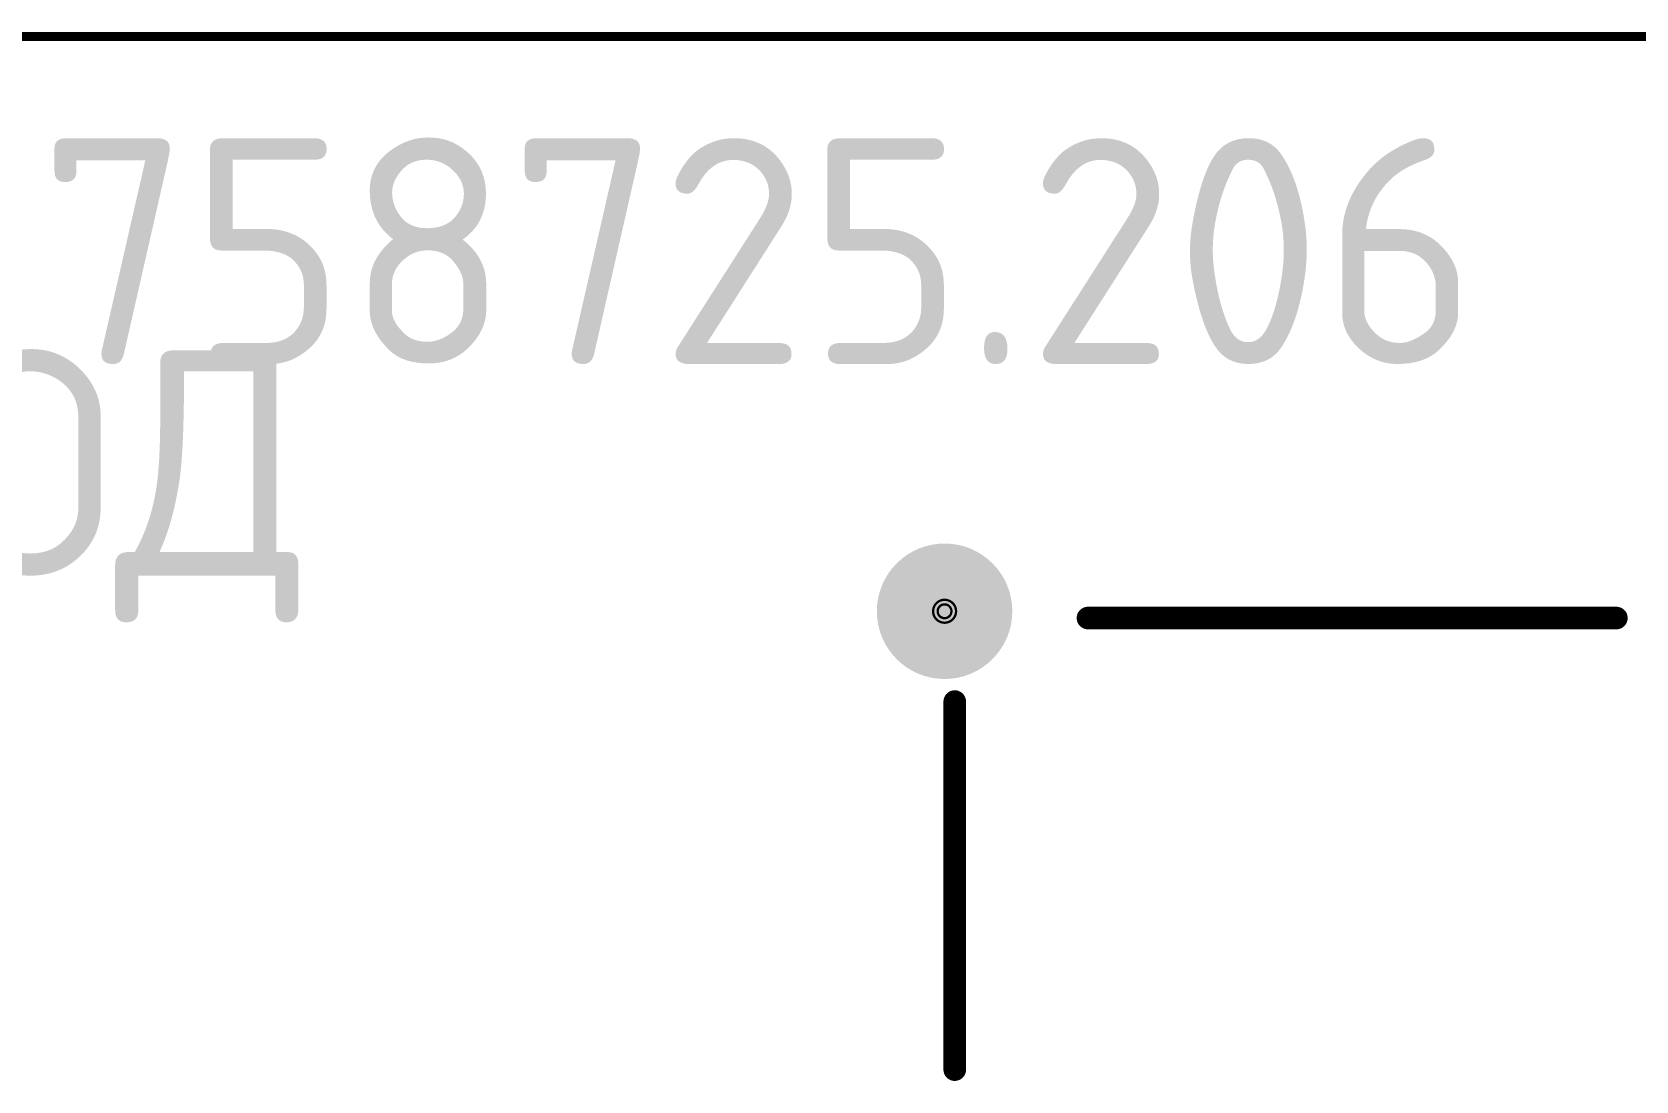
# Model space of a CAD drawing. Header units: millimetres. Extents: x 3219 to 51106, y -14166 to 2063.
# Drawn here: x 5545.07 to 5580.59, y 1967.23 to 1990.46 of the extents above; entities that cross this region are included whole.
import ezdxf

# ---------------------------------------------------------------- set-up
doc = ezdxf.new("R2010")
doc.units = ezdxf.units.MM
doc.layers.get('0').update_dxf_attribs({"lineweight": 53})
for name, color, linetype in [('Bottom Layer', 5, 'Continuous'), ('Drill Drawing', 1, 'Continuous'), ('Mechanical 1', 6, 'Continuous'), ('Multi-Layer', 9, 'Continuous'), ('Top Layer', 1, 'Continuous'), ('Top Overlay', 2, 'Continuous')]:
    doc.layers.add(name, color=color, linetype=linetype)
doc.styles.add('GOST type B', font='GOST_B.TTF', dxfattribs={"height": 3.5})

# ---------------------------------------------------------------- blocks, each defined once
blk = doc.blocks.new('_______301421_021_37')
at = {"layer": 'Bottom Layer'}
h = blk.add_hatch(color=5, dxfattribs=at)
edge = h.paths.add_edge_path()
edge.add_arc((0, 0), 1.5, 0, 360)
at = {"layer": 'Multi-Layer'}
h = blk.add_hatch(color=9, dxfattribs=at)
edge = h.paths.add_edge_path()
edge.add_arc((0, 0), 1.5, 0, 360)
at = {"layer": 'Top Layer'}
h = blk.add_hatch(color=1, dxfattribs=at)
edge = h.paths.add_edge_path()
edge.add_arc((0, 0), 1.5, 0, 360)

msp = doc.modelspace()

# ---------------------------------------------------------------- linework, layer by layer
at = {"layer": 'Drill Drawing'}
for points in [[(5565.533, 1977.633, 0.0508, 0.0508, 1), (5565.025, 1977.633, 0.0508, 0.0508, 1)], [(5565.431, 1977.633, 0.0508, 0.0508, 1), (5565.126, 1977.633, 0.0508, 0.0508, 1)], [(5565.012, 1977.633, 0.0254, 0.0254, 1), (5565.037, 1977.633, 0.0254, 0.0254, 1)], [(5565.113, 1977.633, 0.0254, 0.0254, 1), (5565.139, 1977.633, 0.0254, 0.0254, 1)], [(5565.418, 1977.633, 0.0254, 0.0254, 1), (5565.444, 1977.633, 0.0254, 0.0254, 1)], [(5565.52, 1977.633, 0.0254, 0.0254, 1), (5565.545, 1977.633, 0.0254, 0.0254, 1)]]:
    msp.add_lwpolyline(points, format="xyseb", close=True, dxfattribs=at)
at = {"layer": 'Mechanical 1'}
msp.add_lwpolyline([(5516.479, 1990.358, 0.2, 0.2, 0), (5761.479, 1990.358, 0.2, 0.2, 0)], format="xyseb", dxfattribs=at)
at = {"layer": 'Top Overlay'}
for points in [[(5568.454, 1977.483, 0.5, 0.5, 0), (5580.154, 1977.483, 0.5, 0.5, 0)], [(5565.504, 1967.483, 0.5, 0.5, 0), (5565.504, 1975.633, 0.5, 0.5, 0)]]:
    msp.add_lwpolyline(points, format="xyseb", dxfattribs=at)
for points in [[(5568.329, 1977.483, 0.25, 0.25, 1), (5568.579, 1977.483, 0.25, 0.25, 1)], [(5580.029, 1977.483, 0.25, 0.25, 1), (5580.279, 1977.483, 0.25, 0.25, 1)], [(5565.379, 1975.633, 0.25, 0.25, 1), (5565.629, 1975.633, 0.25, 0.25, 1)], [(5565.379, 1967.483, 0.25, 0.25, 1), (5565.629, 1967.483, 0.25, 0.25, 1)]]:
    msp.add_lwpolyline(points, format="xyseb", close=True, dxfattribs=at)

# ---------------------------------------------------------------- block references
msp.add_blockref('_______301421_021_37', (5565.279, 1977.633))

# ---------------------------------------------------------------- texts
at = {"layer": 'Top Overlay', "style": 'GOST type B'}
for s, p in [('758725.206', (5545.229, 1983.108)), ('ВЫХОД', (5530.229, 1978.418))]:
    msp.add_text(s, height=5, dxfattribs=at).set_placement(p)

doc.saveas('drawing.dxf')
